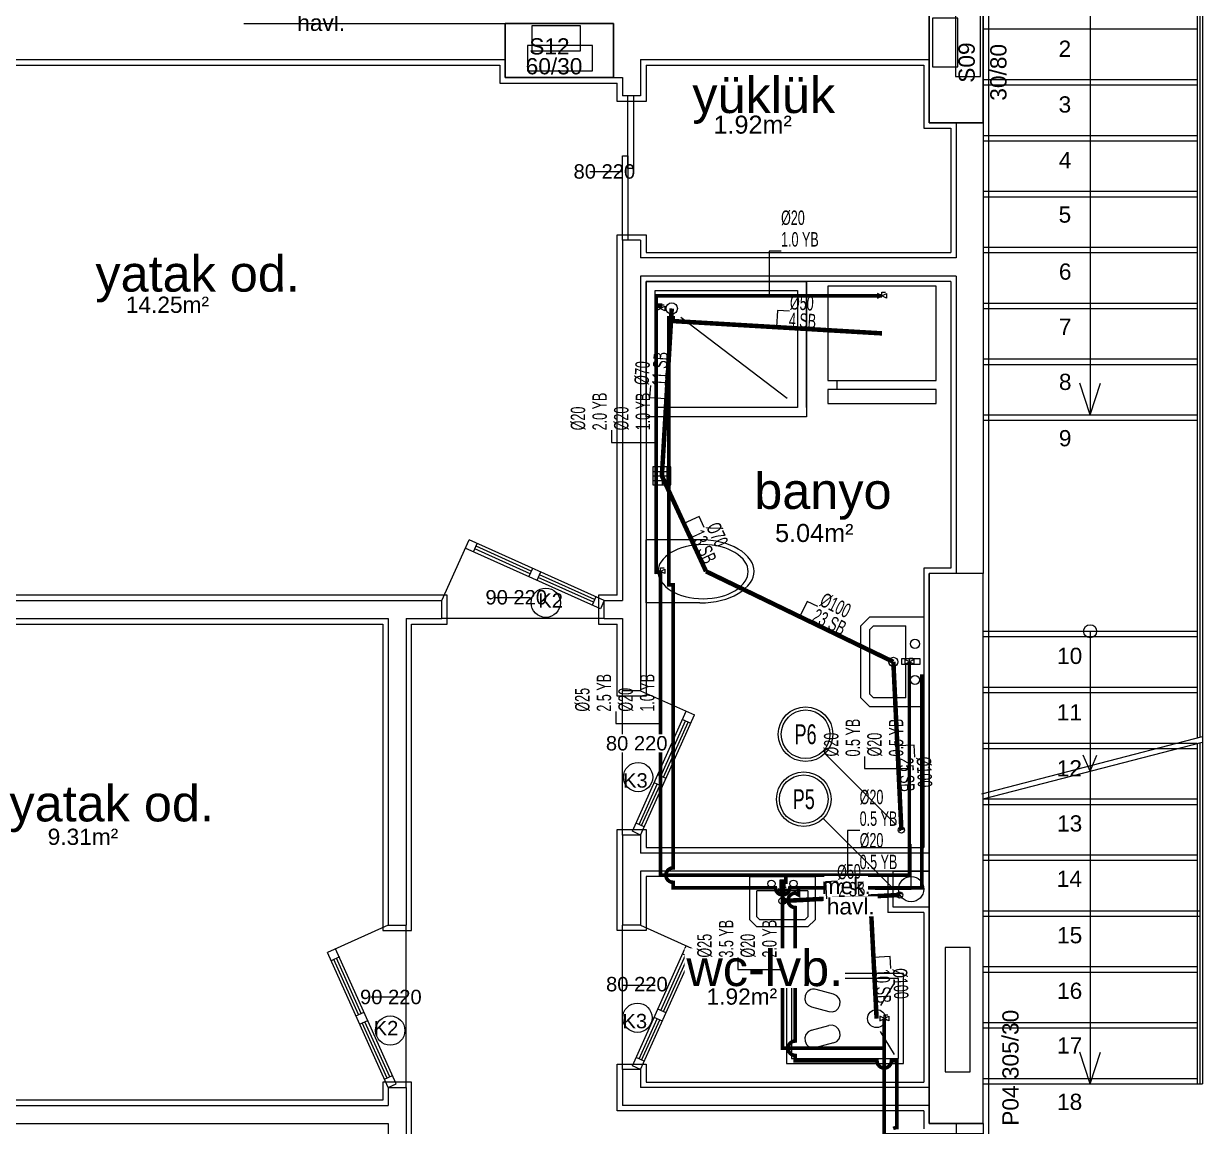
# Model space of a CAD drawing. Header units: centimetres. Extents: x -3962 to 30527, y -2 to 2802.
# Drawn here: x 10558 to 11212, y 1133 to 1744 of the extents above; entities that cross this region are included whole.
import ezdxf
from ezdxf.enums import TextEntityAlignment as Align

# ---------------------------------------------------------------- set-up
doc = ezdxf.new("R2010")
doc.units = ezdxf.units.CM
for name, pattern in [('BASMA HATTI', [31, 25, -6]), ('DASHED', [18, 12, -6]), ('PISSU HATTI', [26, 20, -6])]:
    doc.linetypes.add(name, pattern=pattern)
for name, color, linetype in [('MTY-PISSU-CAP', 211, 'CONTINUOUS'), ('MTY-PISSU-KOLON', 211, 'DASHED'), ('MTY-TEMIZSU-CAP', 101, 'CONTINUOUS'), ('MTY-VANA', 1, 'CONTINUOUS'), ('MTY-YUK-BIRIMI', 7, 'CONTINUOUS'), ('ROTAS-MIMARI', 8, 'CONTINUOUS'), ('ROTAS-MIMARI-KOLON', 8, 'CONTINUOUS'), ('ROTAS-MIMARI-YAZI', 8, 'CONTINUOUS'), ('ROTAS-PISSU-BORU-TAVANDAN', 6, 'PISSU HATTI'), ('ROTAS-PISSU-KOLONNO', 211, 'CONTINUOUS'), ('ROTAS-SICAKSU-BORU', 1, 'BASMA HATTI'), ('ROTAS-SOGUKSU-BORU', 5, 'CONTINUOUS'), ('ROTAS-TEFRIS', 15, 'CONTINUOUS')]:
    doc.layers.add(name, color=color, linetype=linetype)
doc.styles.add('ANOTATIVO', font='arial.ttf')
doc.styles.add('MTY_CAP', font='wturkce.SHX', dxfattribs={"width": 0.65, "height": 20})
doc.styles.add('MTYCAPLT', font='arial.ttf', dxfattribs={"width": 0.65, "height": 1})
doc.styles.add('ROTAS', font='arial.ttf')

# ---------------------------------------------------------------- blocks, each defined once
blk = doc.blocks.new('MTY-PIS SU CAP SB')
at = {"layer": 'MTY-PISSU-CAP'}
for p, q in [((0.833, 1.167), (0, 1.167)), ((0, 1.167), (0, 0))]:
    blk.add_line(p, q, dxfattribs=at)
at = {"layer": 'MTY-PISSU-CAP', "style": 'MTY_CAP', "width": 0.65}
blk.add_attdef('PSCP_001', (0.833, 1.29), '', height=1, dxfattribs=at)
at = {"layer": 'MTY-YUK-BIRIMI', "color": 211, "style": 'MTY_CAP', "width": 0.65}
blk.add_attdef('PS_001', (0.833, 0.066), '', height=1, dxfattribs=at)
blk = doc.blocks.new('MTY-PIS SU KOLON')
at = {"layer": 'MTY-PISSU-KOLON', "linetype": 'Continuous', "lineweight": -3}
blk.add_hatch(color=256, dxfattribs=at).paths.add_polyline_path([(-2.7, -0.1, 0.848135), (0, -0.1, -0.848135), (2.7, -0.1, 0.414214), (0, 2.6, 0.414214)])
blk.add_circle((0, 0), 3.5, dxfattribs=at)
blk = doc.blocks.new('MTY-KURESEL VANA')
at = {"layer": 'MTY-VANA'}
for p, q in [((0, 0), (0, 8)), ((0, 8), (8, 8))]:
    blk.add_line(p, q, dxfattribs=at)
blk.add_lwpolyline([(-10, 5), (-10, -5), (10, 5), (10, -5), (-10, 5)], dxfattribs=at)
at = {"layer": 'MTY-VANA', "style": 'MTYCAPLT', "width": 0.65}
blk.add_attdef('CAP', text='', height=10, dxfattribs=at).set_placement((-1.1, 0), align=Align.CENTER)
blk = doc.blocks.new('MTY-TEMIZ SU CAP MB')
at = {"layer": 'MTY-TEMIZSU-CAP'}
for p, q in [((0.833, 3.096), (0, 3.096)), ((0, 3.096), (0, 0))]:
    blk.add_line(p, q, dxfattribs=at)
at = {"layer": 'MTY-TEMIZSU-CAP', "style": 'MTY_CAP', "width": 0.65}
for tag, p in [('SOCP_001', (0.833, 4.917)), ('SCCP_001', (0.833, 1.917))]:
    blk.add_attdef(tag, p, '', height=1, dxfattribs=at)
at = {"layer": 'MTY-YUK-BIRIMI', "color": 101, "style": 'MTY_CAP', "width": 0.65}
for tag, p in [('SO_001', (0.833, 3.417)), ('SC_001', (0.833, 0.417))]:
    blk.add_attdef(tag, p, '', height=1, dxfattribs=at)
blk = doc.blocks.new('MTY-KOLON NO PIS SU')
at = {"color": 6, "linetype": 'Continuous', "ltscale": 100}
blk.add_circle((0, 0), 27.5, dxfattribs=at)
at = {"color": 7, "linetype": 'Continuous', "ltscale": 100}
blk.add_circle((0, 0), 24.5, dxfattribs=at)
at = {"style": 'ANOTATIVO', "width": 0.65}
blk.add_attdef('K', text='', height=20, dxfattribs=at).set_placement((0, 0), align=Align.MIDDLE_CENTER)

msp = doc.modelspace()

# ---------------------------------------------------------------- linework, layer by layer
at = {"layer": 'ROTAS-MIMARI'}
for p, q in [((11149.66, 1774.24), (11149.66, 1527.24)), ((11208.91, 1774.24), (11208.91, 1348.07)), ((11210.41, 1774.24), (11210.41, 1348.46)), ((11211.91, 1774.24), (11211.91, 1345.75)), ((11093.41, 1689.24), (11093.41, 1769.24)), ((10680.41, 1744.24), (10825.41, 1744.24)), ((11090.41, 1741.24), (11208.91, 1741.24)), ((10430.41, 1724.24), (10825.41, 1724.24)), ((10433.41, 1721.24), (10822.41, 1721.24)), ((10822.41, 1721.24), (10822.41, 1711.24)), ((10900.41, 1724.24), (11060.41, 1724.24)), ((10900.41, 1724.24), (10900.41, 1704.1)), ((10903.41, 1721.24), (11057.41, 1721.24)), ((10903.41, 1721.24), (10903.41, 1701.1)), ((11057.41, 1721.24), (11057.41, 1686.24)), ((10885.41, 1714.24), (10890.41, 1714.24)), ((10890.41, 1714.24), (10890.41, 1704.1)), ((11090.41, 1713.24), (11208.91, 1713.24)), ((10822.41, 1711.24), (10878.41, 1711.24)), ((10878.41, 1711.24), (10887.41, 1711.24)), ((10887.41, 1701.1), (10887.41, 1711.24)), ((11090.41, 1710.24), (11208.91, 1710.24)), ((10903.41, 1701.1), (10887.41, 1701.1)), ((10900.41, 1704.1), (10890.41, 1704.1)), ((10893.41, 1663.95), (10893.41, 1703.95)), ((10896.41, 1703.95), (10896.41, 1663.95)), ((11075.41, 1689.24), (11075.41, 1614.24)), ((11090.41, 1689.24), (11090.41, 1439.24)), ((11093.41, 1474.24), (11093.41, 1689.24)), ((11057.41, 1686.24), (11072.41, 1686.24)), ((11072.41, 1686.24), (11072.41, 1617.24)), ((11090.41, 1682.24), (11208.91, 1682.24)), ((11090.41, 1679.24), (11208.91, 1679.24)), ((10890.41, 1624.1), (10890.41, 1670.92)), ((10890.41, 1670.92), (10893.41, 1670.92)), ((10893.41, 1670.92), (10893.41, 1624.1)), ((10890.41, 1661.94), (10872.3, 1661.94)), ((10896.41, 1663.95), (10893.41, 1663.95)), ((11090.41, 1651.24), (11208.91, 1651.24)), ((11090.41, 1648.24), (11208.91, 1648.24)), ((10887.41, 1427.24), (10887.41, 1627.1)), ((10887.41, 1627.1), (10903.41, 1627.1)), ((10890.41, 1624.1), (10890.41, 1424.24)), ((10900.41, 1624.1), (10890.41, 1624.1)), ((10893.41, 1624.1), (10890.41, 1624.1)), ((10900.41, 1624.1), (10900.41, 1614.24)), ((10903.41, 1627.1), (10903.41, 1617.24)), ((10903.41, 1617.24), (11072.41, 1617.24)), ((11090.41, 1620.24), (11208.91, 1620.24)), ((11090.41, 1617.24), (11208.91, 1617.24)), ((11075.41, 1614.24), (10900.41, 1614.24)), ((11075.41, 1604.24), (10900.41, 1604.24)), ((10900.41, 1604.24), (10900.41, 1374.24)), ((11075.41, 1604.24), (11075.41, 1439.24)), ((11072.41, 1601.24), (10903.41, 1601.24)), ((10903.41, 1601.24), (10903.41, 1371.24)), ((10992.41, 1531.24), (10992.41, 1601.24)), ((11072.41, 1601.24), (11072.41, 1442.24)), ((11090.41, 1589.24), (11208.91, 1589.24)), ((11090.41, 1586.24), (11208.91, 1586.24)), ((11090.41, 1558.24), (11208.91, 1558.24)), ((11090.41, 1555.24), (11208.91, 1555.24)), ((11149.66, 1527.24), (11143.93, 1544.76)), ((11149.66, 1527.24), (11155.39, 1544.76)), ((11090.41, 1527.24), (11208.91, 1527.24)), ((11090.41, 1524.24), (11208.91, 1524.24)), ((10917.21, 1498.38), (10907.21, 1498.38)), ((10907.21, 1498.38), (10907.21, 1488.38)), ((10909.68, 1498.38), (10909.68, 1488.38)), ((10912.3, 1498.38), (10912.3, 1488.38)), ((10914.91, 1498.38), (10914.91, 1488.38)), ((10917.21, 1488.38), (10917.21, 1498.38)), ((10907.21, 1495.91), (10917.21, 1495.91)), ((10907.21, 1493.38), (10917.21, 1493.38)), ((10907.21, 1490.85), (10917.21, 1490.85)), ((10907.21, 1488.38), (10917.21, 1488.38)), ((11093.41, 1414.24), (11093.41, 1474.24)), ((10790.16, 1424.24), (10805.28, 1457.88)), ((10880.16, 1424.24), (10805.28, 1457.88)), ((10933.29, 1457.98), (10903.36, 1457.98)), ((10903.36, 1457.98), (10903.36, 1422.94)), ((10878.12, 1419.68), (10803.23, 1453.32)), ((10807.79, 1451.27), (10809.84, 1455.83)), ((10839.13, 1439.16), (10808.53, 1452.91)), ((10839.78, 1440.6), (10809.18, 1454.35)), ((10840.44, 1442.08), (10838.39, 1437.52)), ((10845, 1440.03), (10842.95, 1435.47)), ((10874.94, 1424.8), (10844.34, 1438.55)), ((11057.41, 1442.24), (11057.41, 1287.24)), ((11072.41, 1442.24), (11057.41, 1442.24)), ((10874.29, 1423.36), (10843.69, 1437.11)), ((10793.16, 1427.24), (10433.41, 1427.24)), ((10793.16, 1411.24), (10793.16, 1427.24)), ((10819.91, 1425.87), (10839.24, 1425.87)), ((10875.6, 1426.29), (10873.55, 1421.72)), ((10887.41, 1427.24), (10877.16, 1427.24)), ((10877.16, 1427.24), (10877.16, 1411.24)), ((10430.41, 1424.24), (10790.16, 1424.24)), ((10790.16, 1414.24), (10790.16, 1424.24)), ((10880.16, 1424.24), (10878.12, 1419.68)), ((10880.16, 1424.24), (10890.41, 1424.24)), ((10880.16, 1414.24), (10880.16, 1424.24)), ((10933.29, 1422.98), (10903.4, 1422.98)), ((10430.41, 1414.24), (10760.41, 1414.24)), ((10760.41, 1414.24), (10760.41, 1244.24)), ((10770.41, 1414.24), (10790.16, 1414.24)), ((10770.41, 1414.24), (10770.41, 1244.24)), ((10880.16, 1414.24), (10790.16, 1414.24)), ((10880.16, 1414.24), (10890.41, 1414.24)), ((10890.41, 1414.24), (10890.41, 1374.24)), ((11093.41, 1189.24), (11093.41, 1414.24)), ((10433.41, 1411.24), (10757.41, 1411.24)), ((10757.41, 1411.24), (10757.41, 1241.24)), ((10773.41, 1241.24), (10773.41, 1411.24)), ((10773.41, 1411.24), (10793.16, 1411.24)), ((10877.16, 1411.24), (10887.41, 1411.24)), ((10887.41, 1371.24), (10887.41, 1411.24)), ((11090.41, 1407.24), (11208.91, 1407.24)), ((11149.66, 1407.24), (11149.66, 1329.6)), ((11090.41, 1404.24), (11208.91, 1404.24)), ((10900.41, 1374.24), (10890.41, 1374.24)), ((10890.41, 1294.24), (10890.41, 1374.24)), ((10900.41, 1374.24), (10930.32, 1360.8)), ((11090.41, 1376.24), (11208.91, 1376.24)), ((11090.41, 1373.24), (11208.91, 1373.24)), ((10903.41, 1371.24), (10887.41, 1371.24)), ((10895.85, 1296.29), (10925.76, 1362.85)), ((10900.41, 1294.24), (10930.32, 1360.8)), ((10911.6, 1326.95), (10925.35, 1357.55)), ((10913.04, 1326.3), (10926.79, 1356.9)), ((10923.71, 1358.29), (10928.27, 1356.24)), ((11089.66, 1317.14), (11211.91, 1348.85)), ((10908.52, 1345.49), (10890.41, 1345.49)), ((11090.41, 1314.24), (11211.91, 1345.75)), ((11090.41, 1345.24), (11208.91, 1345.24)), ((11090.41, 1342.24), (11208.91, 1342.24)), ((11208.91, 1345.24), (11208.91, 1156.24)), ((11210.41, 1345.36), (11210.41, 1156.24)), ((11211.91, 1345.75), (11211.91, 1156.24)), ((11149.66, 1329.6), (11145.8, 1338.51)), ((11149.66, 1329.6), (11153.31, 1338.57)), ((10914.52, 1325.64), (10909.96, 1327.69)), ((11149.66, 1329.6), (11149.66, 1156.24)), ((10899.54, 1300.11), (10909.55, 1322.39)), ((10900.98, 1299.46), (10910.99, 1321.74)), ((10912.47, 1321.08), (10907.91, 1323.13)), ((11090.41, 1314.24), (11208.91, 1314.24)), ((11090.41, 1311.24), (11208.91, 1311.24)), ((10902.46, 1298.8), (10897.9, 1300.85)), ((10887.41, 1241.24), (10887.41, 1297.24)), ((10887.41, 1297.24), (10903.41, 1297.24)), ((10890.41, 1294.24), (10890.41, 1244.24)), ((10900.41, 1294.24), (10890.41, 1294.24)), ((10900.41, 1294.24), (10895.85, 1296.29)), ((10900.41, 1294.24), (10900.41, 1284.24)), ((10903.41, 1297.24), (10903.41, 1287.24)), ((11050.41, 1264.24), (11050.41, 1289.24)), ((11060.41, 1284.24), (10900.41, 1284.24)), ((10903.41, 1287.24), (11057.41, 1287.24)), ((11090.41, 1283.24), (11208.91, 1283.24)), ((11090.41, 1280.24), (11208.91, 1280.24)), ((11060.41, 1274.24), (10900.41, 1274.24)), ((10900.41, 1274.24), (10900.41, 1244.24)), ((11037.41, 1271.24), (10903.41, 1271.24)), ((10903.41, 1271.24), (10903.41, 1241.24)), ((10960.92, 1271.24), (10997.19, 1271.24)), ((10960.92, 1247.24), (10960.92, 1271.24)), ((10977.72, 1261.41), (10977.72, 1269.41)), ((10977.72, 1269.41), (10980.39, 1269.41)), ((10980.39, 1269.41), (10980.39, 1261.41)), ((10997.19, 1271.24), (10997.19, 1247.24)), ((11037.41, 1271.24), (11037.41, 1251.24)), ((11040.41, 1274.24), (11060.41, 1274.24)), ((11040.41, 1254.24), (11040.41, 1274.24)), ((11060.41, 1274.24), (11060.41, 1254.24)), ((10977.72, 1263.24), (10964.92, 1263.24)), ((10964.92, 1248.89), (10964.92, 1263.24)), ((10993.19, 1263.24), (10980.39, 1263.24)), ((10993.19, 1263.24), (10993.19, 1248.89)), ((11030.41, 1264.24), (11050.41, 1264.24)), ((10980.39, 1261.41), (10977.72, 1261.41)), ((10966.58, 1247.24), (10964.92, 1248.89)), ((10993.19, 1248.89), (10991.53, 1247.24)), ((11057.41, 1251.24), (11037.41, 1251.24)), ((11060.41, 1254.24), (11040.41, 1254.24)), ((11057.41, 1251.24), (11057.41, 1212.24)), ((11090.41, 1252.24), (11210.41, 1252.24)), ((11090.41, 1249.24), (11210.41, 1249.24)), ((10760.41, 1244.24), (10726.77, 1229.12)), ((10760.41, 1244.24), (10770.41, 1244.24)), ((10770.41, 1154.24), (10770.41, 1244.24)), ((10900.41, 1244.24), (10890.41, 1244.24)), ((10890.41, 1164.24), (10890.41, 1244.24)), ((10900.41, 1244.24), (10930.32, 1230.8)), ((10964.92, 1243.24), (10960.92, 1247.24)), ((10993.19, 1243.24), (10964.92, 1243.24)), ((10991.53, 1247.24), (10966.58, 1247.24)), ((10997.19, 1247.24), (10993.19, 1243.24)), ((10757.41, 1241.24), (10773.41, 1241.24)), ((10903.41, 1241.24), (10887.41, 1241.24)), ((10760.41, 1154.24), (10726.77, 1229.12)), ((10764.97, 1156.29), (10731.33, 1231.17)), ((10895.85, 1166.29), (10925.76, 1232.85)), ((10900.41, 1164.24), (10930.32, 1230.8)), ((10733.38, 1226.61), (10728.81, 1224.56)), ((10744.05, 1194.62), (10730.3, 1225.22)), ((10745.49, 1195.27), (10731.74, 1225.87)), ((10911.6, 1196.95), (10925.35, 1227.55)), ((10913.04, 1196.3), (10926.79, 1226.9)), ((10923.71, 1228.29), (10928.27, 1226.24)), ((10981.26, 1217.46), (10981.26, 1167.46)), ((11046.26, 1217.46), (10981.26, 1217.46)), ((11046.26, 1167.46), (11046.26, 1217.46)), ((11090.41, 1221.24), (11208.91, 1221.24)), ((11090.41, 1218.24), (11208.91, 1218.24)), ((10908.54, 1210.86), (10890.43, 1210.86)), ((10984.04, 1214.68), (10984.04, 1170.24)), ((11043.48, 1214.68), (10984.04, 1214.68)), ((11041.26, 1212.46), (11033.49, 1199.71)), ((11043.48, 1170.24), (11043.48, 1214.68)), ((11057.41, 1212.24), (11057.41, 1157.26)), ((10750.84, 1204.52), (10770.41, 1204.52)), ((11007.38, 1205.99), (10997.72, 1208.58)), ((10914.52, 1195.64), (10909.96, 1197.69)), ((10995.14, 1198.92), (11004.8, 1196.34)), ((10742.56, 1193.96), (10747.12, 1196.01)), ((10744.61, 1189.4), (10749.17, 1191.45)), ((10759.85, 1159.46), (10746.1, 1190.06)), ((10761.29, 1160.11), (10747.54, 1190.71)), ((10899.54, 1170.11), (10909.55, 1192.39)), ((10900.98, 1169.46), (10910.99, 1191.74)), ((10912.47, 1191.08), (10907.91, 1193.13)), ((11090.41, 1190.24), (11208.91, 1190.24)), ((10995.14, 1185.99), (11004.8, 1188.58)), ((11041.26, 1172.46), (11033.49, 1185.28)), ((11090.41, 1187.24), (11208.91, 1187.24)), ((11093.41, 1134.24), (11093.41, 1189.24)), ((11007.38, 1178.92), (10997.72, 1176.34)), ((10902.46, 1168.8), (10897.9, 1170.85)), ((10984.04, 1170.24), (11043.48, 1170.24)), ((11149.66, 1156.24), (11143.93, 1173.76)), ((11149.66, 1156.24), (11155.39, 1173.76)), ((10887.41, 1141.24), (10887.41, 1167.24)), ((10887.41, 1167.24), (10903.41, 1167.24)), ((10890.41, 1164.24), (10890.41, 1144.24)), ((10900.41, 1164.24), (10890.41, 1164.24)), ((10900.41, 1164.24), (10895.85, 1166.29)), ((10900.41, 1164.24), (10900.41, 1154.24)), ((10903.41, 1167.24), (10903.41, 1157.24)), ((10981.26, 1167.46), (11046.26, 1167.46)), ((10773.41, 1157.24), (10757.41, 1157.24)), ((10757.41, 1157.24), (10757.41, 1152.24)), ((10758.36, 1158.8), (10762.92, 1160.85)), ((10773.41, 1149.24), (10773.41, 1157.24)), ((10903.41, 1157.26), (11057.41, 1157.26)), ((11090.41, 1159.24), (11208.91, 1159.24)), ((10757.41, 1152.24), (10757.41, 1147.24)), ((10760.41, 1154.24), (10764.97, 1156.29)), ((10760.41, 1154.24), (10760.41, 1144.24)), ((10760.41, 1154.24), (10770.41, 1154.24)), ((10770.41, 1154.24), (10770.41, 1124.24)), ((11060.41, 1154.26), (10900.41, 1154.26)), ((11090.41, 1156.24), (11210.41, 1156.24)), ((11208.91, 1156.24), (11211.91, 1156.24)), ((10435.41, 1144.24), (10760.41, 1144.24)), ((10757.41, 1147.24), (10438.41, 1147.24)), ((10773.41, 1134.24), (10773.41, 1149.24)), ((11060.41, 1144.26), (10890.41, 1144.26)), ((11057.41, 1141.26), (10887.41, 1141.26)), ((11057.41, 1141.26), (11057.41, 1131.24)), ((10435.41, 1134.24), (10760.41, 1134.24)), ((10760.41, 1134.24), (10760.41, 1124.24)), ((10773.41, 1121.24), (10773.41, 1134.24)), ((11075.41, 1134.24), (11075.41, 1104.24)), ((11090.41, 1134.24), (11090.41, 1104.24)), ((11093.41, 1101.24), (11093.41, 1134.24))]:
    msp.add_line(p, q, dxfattribs=at)
for points in [[(11060.41, 1689.24), (11060.41, 1769.24)], [(11090.41, 1769.24), (11090.41, 1689.24)], [(10825.41, 1714.24), (10825.41, 1744.24)], [(10825.41, 1744.24), (10885.41, 1744.24)], [(10885.41, 1744.24), (10885.41, 1714.24)], [(10885.41, 1714.24), (10825.41, 1714.24)], [(11090.41, 1689.24), (11060.41, 1689.24)], [(10903.41, 1601.24), (10992.41, 1601.24), (10992.41, 1526.24), (10903.41, 1526.24), (10903.41, 1601.24)], [(10908.41, 1596.24), (10987.41, 1596.24), (10987.41, 1531.24), (10908.41, 1531.24), (10908.41, 1596.24)], [(11064.25, 1598.61), (11004.25, 1598.61), (11004.25, 1546.26), (11064.25, 1546.26), (11064.25, 1598.61)], [(10981.68, 1536.24), (10922.68, 1581.24)], [(11009.25, 1546.26), (11009.25, 1541.26)], [(11064.25, 1541.26), (11004.25, 1541.26), (11004.25, 1533.61), (11064.25, 1533.61), (11064.25, 1541.26)], [(10945.33, 1456.54), (10942.35, 1457.17), (10939.35, 1457.62), (10936.33, 1457.89), (10933.29, 1457.98)], [(10925.03, 1454.09), (10923.03, 1453.51), (10921.08, 1452.79), (10919.19, 1451.92), (10917.37, 1450.92)], [(10935.05, 1455.31), (10932.52, 1455.24), (10930, 1455.01), (10927.5, 1454.62), (10925.03, 1454.09)], [(10945.06, 1454.09), (10942.59, 1454.62), (10940.09, 1455.01), (10937.58, 1455.24), (10935.05, 1455.31)], [(10952.72, 1450.92), (10950.9, 1451.92), (10949.01, 1452.79), (10947.06, 1453.51), (10945.06, 1454.09)], [(10954.5, 1452.85), (10952.31, 1454.02), (10950.05, 1455.03), (10947.72, 1455.87), (10945.33, 1456.54)], [(10961.33, 1446.6), (10959.88, 1448.43), (10958.25, 1450.09), (10956.45, 1451.57), (10954.5, 1452.85)], [(10911.69, 1445.59), (10910.98, 1444.38), (10910.47, 1443.08), (10910.15, 1441.72), (10910.05, 1440.31)], [(10917.37, 1450.92), (10915.74, 1449.82), (10914.25, 1448.56), (10912.89, 1447.15), (10911.69, 1445.59)], [(10958.4, 1445.59), (10957.2, 1447.15), (10955.85, 1448.56), (10954.35, 1449.82), (10952.72, 1450.92)], [(10960.05, 1440.31), (10959.94, 1441.72), (10959.63, 1443.08), (10959.11, 1444.38), (10958.4, 1445.59)], [(10963.29, 1440.48), (10963.16, 1442.11), (10962.79, 1443.69), (10962.18, 1445.2), (10961.33, 1446.6)], [(10910.05, 1440.31), (10910.15, 1438.91), (10910.47, 1437.55), (10910.98, 1436.25), (10911.69, 1435.03)], [(10958.4, 1435.03), (10959.11, 1436.25), (10959.63, 1437.55), (10959.94, 1438.91), (10960.05, 1440.31)], [(10961.33, 1434.35), (10962.18, 1435.76), (10962.79, 1437.26), (10963.16, 1438.85), (10963.29, 1440.48)], [(11090.41, 1439.24), (11060.41, 1439.24)], [(11060.41, 1134.24), (11060.41, 1439.24)], [(11090.41, 1134.24), (11090.41, 1439.24)], [(10911.69, 1435.03), (10912.89, 1433.48), (10914.25, 1432.07), (10915.74, 1430.8), (10917.37, 1429.71)], [(10952.72, 1429.71), (10954.35, 1430.8), (10955.85, 1432.07), (10957.2, 1433.48), (10958.4, 1435.03)], [(10954.5, 1428.1), (10956.45, 1429.39), (10958.25, 1430.86), (10959.88, 1432.52), (10961.33, 1434.35)], [(10917.37, 1429.71), (10919.19, 1428.7), (10921.08, 1427.84), (10923.03, 1427.12), (10925.03, 1426.54)], [(10925.03, 1426.54), (10927.5, 1426), (10930, 1425.62), (10932.52, 1425.39), (10935.05, 1425.31)], [(10935.05, 1425.31), (10937.58, 1425.39), (10940.09, 1425.62), (10942.59, 1426), (10945.06, 1426.54)], [(10945.06, 1426.54), (10947.06, 1427.12), (10949.01, 1427.84), (10950.9, 1428.7), (10952.72, 1429.71)], [(10945.33, 1424.41), (10947.72, 1425.08), (10950.05, 1425.92), (10952.31, 1426.93), (10954.5, 1428.1)], [(10933.29, 1422.98), (10936.33, 1423.07), (10939.35, 1423.34), (10942.35, 1423.79), (10945.33, 1424.41)], [(11057.51, 1415.27), (11057.51, 1365.27), (11027.51, 1365.27), (11022.51, 1370.27), (11022.51, 1410.27), (11027.51, 1415.27), (11057.51, 1415.27)], [(11047.51, 1370.27), (11029.58, 1370.27), (11027.51, 1372.35), (11027.51, 1408.2), (11029.58, 1410.27), (11047.51, 1410.27)], [(11047.51, 1392.08), (11047.51, 1410.27)], [(11055.22, 1388.73), (11045.22, 1388.73), (11045.22, 1392.08), (11055.22, 1392.08), (11055.22, 1388.73)], [(11047.51, 1370.27), (11047.51, 1388.73)], [(10991.6, 1205.05), (10991.48, 1203.07), (10992.1, 1201.25), (10993.36, 1199.81), (10995.14, 1198.92)], [(10997.72, 1208.58), (10996.75, 1208.74), (10995.78, 1208.71), (10994.83, 1208.49), (10993.93, 1208.08), (10993.13, 1207.51), (10992.46, 1206.8), (10991.95, 1205.97), (10991.6, 1205.05)], [(11004.8, 1196.34), (11006.78, 1196.21), (11008.59, 1196.83), (11010.04, 1198.09), (11010.92, 1199.87), (11011.04, 1201.85), (11010.42, 1203.67), (11009.16, 1205.11), (11007.38, 1205.99)], [(10995.14, 1185.99), (10993.36, 1185.11), (10992.1, 1183.67), (10991.48, 1181.85), (10991.6, 1179.87)], [(11007.38, 1178.92), (11009.16, 1179.81), (11010.42, 1181.25), (11011.04, 1183.07), (11010.92, 1185.05), (11010.04, 1186.83), (11008.59, 1188.08), (11006.78, 1188.71), (11004.8, 1188.58)], [(10991.6, 1179.87), (10991.95, 1178.95), (10992.46, 1178.12), (10993.13, 1177.41), (10993.93, 1176.83), (10994.83, 1176.43), (10995.78, 1176.21), (10996.75, 1176.18), (10997.72, 1176.34)], [(11090.41, 1134.24), (11060.41, 1134.24)]]:
    msp.add_lwpolyline(points, dxfattribs=at)
for centre, radius in [((10917.68, 1586.24), 3.16), ((10847.84, 1423.03), 8.14), ((11149.66, 1407.24), 3.6), ((11052.51, 1400.27), 2.52), ((11040.55, 1390.27), 2.52), ((11052.51, 1380.27), 2.52), ((10899.01, 1326.36), 8.14), ((10972.92, 1267.24), 2.02), ((10985.19, 1267.24), 2.02), ((11050.41, 1264.24), 7), ((10979.16, 1257.67), 2.02), ((10898.67, 1192.9), 8.14), ((11031.26, 1192.46), 5), ((10761.62, 1185.82), 8.14)]:
    msp.add_circle(centre, radius, dxfattribs=at)
at = {"layer": 'ROTAS-MIMARI-KOLON'}
for points in [[(11090.41, 1769.24), (11060.41, 1769.24), (11060.41, 1689.24), (11090.41, 1689.24), (11090.41, 1769.24)], [(11076.23, 1720.27), (11076.23, 1747.3), (11062.27, 1747.3), (11062.27, 1720.27), (11076.23, 1720.27)], [(11088.89, 1714.86), (11088.89, 1750.98), (11074.92, 1750.98), (11074.92, 1714.86), (11088.89, 1714.86)], [(10885.41, 1744.24), (10825.41, 1744.24), (10825.41, 1714.24), (10885.41, 1714.24), (10885.41, 1744.24)], [(10840.11, 1729.11), (10867.13, 1729.11), (10867.13, 1743.07), (10840.11, 1743.07), (10840.11, 1729.11)], [(10837.71, 1718.09), (10873.83, 1718.09), (10873.83, 1732.06), (10837.71, 1732.06), (10837.71, 1718.09)], [(11090.41, 1439.24), (11060.41, 1439.24), (11060.41, 1134.24), (11090.41, 1134.24), (11090.41, 1439.24)], [(11083.22, 1162.84), (11083.22, 1231.81), (11069.25, 1231.81), (11069.25, 1162.84), (11083.22, 1162.84)]]:
    msp.add_lwpolyline(points, dxfattribs=at)
at = {"layer": 'ROTAS-PISSU-BORU-TAVANDAN', "const_width": 2.5}
for points in [[(10917.68, 1586.24), (10917.27, 1579.32)], [(10917.27, 1579.32), (10912.21, 1493.38)], [(11034.25, 1572.43), (10917.27, 1579.32)], [(10912.21, 1493.38), (10936.67, 1440.48)], [(10936.67, 1440.48), (11040.55, 1390.27)], [(11040.55, 1390.27), (11045, 1297)], [(11027.78, 1260.17), (11044, 1261)], [(10979.16, 1257.67), (11027.78, 1260.17)], [(11031.26, 1192.46), (11027.78, 1260.17)]]:
    msp.add_lwpolyline(points, dxfattribs=at)
at = {"layer": 'ROTAS-PISSU-KOLONNO'}
for p, q in [((11042.17, 1299.83), (11002.57, 1339.43)), ((11041.17, 1263.83), (11001.57, 1303.43))]:
    msp.add_line(p, q, dxfattribs=at)
at = {"layer": 'ROTAS-SICAKSU-BORU', "const_width": 2}
for points in [[(10916, 1558.59), (10916, 1577), (10916, 1581), (10918.41, 1581), (10918.41, 1579.24)], [(10988, 1265), (10983.16, 1265), (10983.02, 1263.96), (10982.62, 1263), (10981.99, 1262.17), (10981.16, 1261.54), (10980.2, 1261.14), (10979.16, 1261), (10978.12, 1261.14), (10977.16, 1261.54), (10976.33, 1262.17), (10975.7, 1263), (10975.3, 1263.96), (10975.16, 1265), (10918.41, 1265), (10918.41, 1268), (10917.38, 1268.14), (10916.41, 1268.54), (10915.58, 1269.17), (10914.95, 1270), (10914.55, 1270.97), (10914.41, 1272), (10914.55, 1273.04), (10914.95, 1274), (10915.58, 1274.83), (10916.41, 1275.47), (10917.38, 1275.87), (10918.41, 1276), (10918.41, 1433), (10916, 1433), (10916, 1556.88)], [(10988, 1265), (11056.41, 1265), (11056.41, 1383.28)], [(11040.48, 1131.47), (11041.44, 1131.87), (11042.48, 1132), (11042.48, 1169), (11039.47, 1169), (11039.34, 1167.96), (11038.94, 1167), (11038.3, 1166.17), (11037.47, 1165.54), (11036.51, 1165.14), (11035.47, 1165), (11034.44, 1165.14), (11033.47, 1165.54), (11032.65, 1166.17), (11032.01, 1167), (11031.61, 1167.96), (11031.47, 1169), (10986.16, 1169), (10986.16, 1172), (10985.12, 1172.14), (10984.16, 1172.54), (10983.33, 1173.17), (10982.69, 1174), (10982.29, 1174.97), (10982.16, 1176), (10982.29, 1177.04), (10982.69, 1178), (10983.33, 1178.83), (10984.16, 1179.47), (10985.12, 1179.87), (10986.16, 1180), (10986.16, 1254.03), (10985.12, 1254.17), (10984.16, 1254.57), (10983.33, 1255.2), (10982.69, 1256.03), (10982.29, 1257), (10982.16, 1258.03), (10982.29, 1259.07), (10982.69, 1260.03), (10983.33, 1260.86), (10984.16, 1261.5), (10985.12, 1261.9), (10986.16, 1262.03), (10988, 1261), (10988, 1265)]]:
    msp.add_lwpolyline(points, dxfattribs=at)
at = {"layer": 'ROTAS-SOGUKSU-BORU', "const_width": 2}
for points in [[(10909, 1588), (10909, 1593.24), (11034.25, 1593.24)], [(10909, 1588), (10911.41, 1588), (10911.41, 1586.24)], [(10911.41, 1440), (10909, 1440), (10909, 1584), (10909, 1588)], [(10911.41, 1440), (10911.41, 1440.48)], [(10911.41, 1440), (10911.41, 1272), (10981, 1272)], [(10981, 1272), (11049.41, 1272), (11049.41, 1390.27)], [(11035.48, 1176), (10979.16, 1176), (10979.16, 1263.24), (10979.16, 1268), (10981, 1268), (10981, 1272)], [(11035.48, 1176), (11035.48, 1192.46)], [(11089, 1044), (11089, 1128), (11035.48, 1128), (11035.48, 1176)]]:
    msp.add_lwpolyline(points, dxfattribs=at)

# ---------------------------------------------------------------- block references
at = {"layer": 'ROTAS-PISSU-KOLONNO'}
ref = msp.add_blockref('MTY-KOLON NO PIS SU', (10991.88, 1350.12), dxfattribs=dict(at, xscale=0.55, yscale=0.55))
ref.add_attrib('K', 'P6', dxfattribs={"height": 11, "style": 'ANOTATIVO', "width": 0.65}).set_placement((10991.88, 1350.12), align=Align.MIDDLE_CENTER)
ref = msp.add_blockref('MTY-KOLON NO PIS SU', (10990.88, 1314.12), dxfattribs=dict(at, xscale=0.55, yscale=0.55))
ref.add_attrib('K', 'P5', dxfattribs={"height": 11, "style": 'ANOTATIVO', "width": 0.65}).set_placement((10990.88, 1314.12), align=Align.MIDDLE_CENTER)
at = {"layer": 'ROTAS-TEFRIS'}
ref = msp.add_blockref('MTY-TEMIZ SU CAP MB', (10971.63, 1593.24), dxfattribs=dict(at, xscale=8, yscale=8))
ref.add_attrib('SO_001', '1.0 YB', (10978.29, 1620.57), dxfattribs={"color": 101, "height": 8, "style": 'MTY_CAP', "width": 0.65})
ref.add_attrib('SOCP_001', 'Ø20', (10978.29, 1632.57), dxfattribs={"height": 8, "style": 'MTY_CAP', "width": 0.65})
for name, p, xscale, yscale in [('MTY-KURESEL VANA', (11034.25, 1593.24), 0.25, 0.25), ('MTY-KURESEL VANA', (10911.41, 1586.24), 0.25, 0.25), ('MTY-KURESEL VANA', (10911.41, 1440.48), 0.25, 0.25), ('MTY-KURESEL VANA', (11049.41, 1390.27), 0.25, 0.25), ('MTY-PIS SU KOLON', (11045, 1297), 0.5, 0.5), ('MTY-KURESEL VANA', (10979.16, 1263.24), 0.25, 0.25), ('MTY-PIS SU KOLON', (11044, 1261), 0.5, 0.5), ('MTY-KURESEL VANA', (11035.48, 1192.46), 0.25, 0.25)]:
    msp.add_blockref(name, p, dxfattribs=dict(at, xscale=xscale, yscale=yscale))
ref = msp.add_blockref('MTY-PIS SU CAP SB', (10975.76, 1575.87), dxfattribs=dict(at, xscale=8, yscale=8, rotation=-3.367263920942065))
ref.add_attrib('PSCP_001', 'Ø50', (10983.02, 1585.78), dxfattribs={"height": 8, "rotation": 356.63274, "style": 'MTY_CAP', "width": 0.65})
ref.add_attrib('PS_001', '4 SB', (10982.45, 1576.01), dxfattribs={"color": 211, "height": 8, "rotation": 356.63274, "style": 'MTY_CAP', "width": 0.65})
ref = msp.add_blockref('MTY-PIS SU CAP SB', (10914.74, 1536.35), dxfattribs=dict(at, xscale=8, yscale=8, rotation=86.63273607904428))
ref.add_attrib('PSCP_001', 'Ø70', (10904.83, 1543.61), dxfattribs={"height": 8, "rotation": 86.63274, "style": 'MTY_CAP', "width": 0.65})
ref.add_attrib('PS_001', '11 SB', (10914.61, 1543.03), dxfattribs={"color": 211, "height": 8, "rotation": 86.63274, "style": 'MTY_CAP', "width": 0.65})
ref = msp.add_blockref('MTY-TEMIZ SU CAP MB', (10909, 1512), dxfattribs=dict(at, xscale=8, yscale=8, rotation=90))
ref.add_attrib('SCCP_001', 'Ø20', (10893.67, 1518.67), dxfattribs={"height": 8, "rotation": 90, "style": 'MTY_CAP', "width": 0.65})
ref.add_attrib('SC_001', '1.0 YB', (10905.67, 1518.67), dxfattribs={"color": 101, "height": 8, "rotation": 90, "style": 'MTY_CAP', "width": 0.65})
ref.add_attrib('SO_001', '2.0 YB', (10881.67, 1518.67), dxfattribs={"color": 101, "height": 8, "rotation": 90, "style": 'MTY_CAP', "width": 0.65})
ref.add_attrib('SOCP_001', 'Ø20', (10869.67, 1518.67), dxfattribs={"height": 8, "rotation": 90, "style": 'MTY_CAP', "width": 0.65})
ref = msp.add_blockref('MTY-PIS SU CAP SB', (10924.44, 1466.93), dxfattribs=dict(at, xscale=8, yscale=8, rotation=-65.19169890045491))
ref.add_attrib('PSCP_001', 'Ø70', (10936.6, 1465.21), dxfattribs={"height": 8, "rotation": 294.8083, "style": 'MTY_CAP', "width": 0.65})
ref.add_attrib('PS_001', '13 SB', (10927.71, 1461.1), dxfattribs={"color": 211, "height": 8, "rotation": 294.8083, "style": 'MTY_CAP', "width": 0.65})
ref = msp.add_blockref('MTY-PIS SU CAP SB', (10988.61, 1415.38), dxfattribs=dict(at, xscale=8, yscale=8, rotation=-25.79332988383236))
ref.add_attrib('PSCP_001', 'Ø100', (10999.1, 1421.77), dxfattribs={"height": 8, "rotation": 334.20667, "style": 'MTY_CAP', "width": 0.65})
ref.add_attrib('PS_001', '23 SB', (10994.84, 1412.95), dxfattribs={"color": 211, "height": 8, "rotation": 334.20667, "style": 'MTY_CAP', "width": 0.65})
ref = msp.add_blockref('MTY-TEMIZ SU CAP MB', (10911.41, 1356), dxfattribs=dict(at, xscale=8, yscale=8, rotation=90))
ref.add_attrib('SCCP_001', 'Ø20', (10896.08, 1362.67), dxfattribs={"height": 8, "rotation": 90, "style": 'MTY_CAP', "width": 0.65})
ref.add_attrib('SC_001', '1.0 YB', (10908.08, 1362.67), dxfattribs={"color": 101, "height": 8, "rotation": 90, "style": 'MTY_CAP', "width": 0.65})
ref.add_attrib('SO_001', '2.5 YB', (10884.08, 1362.67), dxfattribs={"color": 101, "height": 8, "rotation": 90, "style": 'MTY_CAP', "width": 0.65})
ref.add_attrib('SOCP_001', 'Ø25', (10872.08, 1362.67), dxfattribs={"height": 8, "rotation": 90, "style": 'MTY_CAP', "width": 0.65})
ref = msp.add_blockref('MTY-TEMIZ SU CAP MB', (11049.41, 1331.14), dxfattribs=dict(at, xscale=8, yscale=8, rotation=90))
ref.add_attrib('SCCP_001', 'Ø20', (11034.08, 1337.8), dxfattribs={"height": 8, "rotation": 90, "style": 'MTY_CAP', "width": 0.65})
ref.add_attrib('SC_001', '0.5 YB', (11046.08, 1337.8), dxfattribs={"color": 101, "height": 8, "rotation": 90, "style": 'MTY_CAP', "width": 0.65})
ref.add_attrib('SO_001', '0.5 YB', (11022.08, 1337.8), dxfattribs={"color": 101, "height": 8, "rotation": 90, "style": 'MTY_CAP', "width": 0.65})
ref.add_attrib('SOCP_001', 'Ø20', (11010.08, 1337.8), dxfattribs={"height": 8, "rotation": 90, "style": 'MTY_CAP', "width": 0.65})
ref = msp.add_blockref('MTY-PIS SU CAP SB', (11042.77, 1343.64), dxfattribs=dict(at, xscale=8, yscale=8, rotation=-87.2679310558105))
ref.add_attrib('PSCP_001', 'Ø100', (11053.4, 1337.47), dxfattribs={"height": 8, "rotation": 272.73207, "style": 'MTY_CAP', "width": 0.65})
ref.add_attrib('PS_001', '25 SB', (11043.62, 1337), dxfattribs={"color": 211, "height": 8, "rotation": 272.73207, "style": 'MTY_CAP', "width": 0.65})
ref = msp.add_blockref('MTY-PIS SU CAP SB', (11029.52, 1226.31), dxfattribs=dict(at, xscale=8, yscale=8, rotation=-87.0608566885715))
ref.add_attrib('PSCP_001', 'Ø100', (11040.17, 1220.18), dxfattribs={"height": 8, "rotation": 272.93914, "style": 'MTY_CAP', "width": 0.65})
ref.add_attrib('PS_001', '10 SB', (11030.39, 1219.68), dxfattribs={"color": 211, "height": 8, "rotation": 272.93914, "style": 'MTY_CAP', "width": 0.65})

# ---------------------------------------------------------------- texts
at = {"layer": 'ROTAS-MIMARI-YAZI', "style": 'ROTAS'}
for s, height, p in [('havl.', 9, (10723.32, 1744.68)), ('S12', 9, (10849.86, 1731.59)), ('2', 9, (11135.66, 1730.28)), ('60/30', 9, (10852.41, 1720.58)), ('yüklük', 20, (10968.67, 1704.63)), ('3', 9, (11135.66, 1699.39)), ('1.92m²', 10, (10962.54, 1688.19)), ('4', 9, (11135.81, 1668.52)), ('80 220', 8, (10880.32, 1662.23)), ('5', 9, (11135.66, 1638.33)), ('yatak od.', 20, (10654.82, 1605.59)), ('6', 9, (11135.81, 1606.7)), ('14.25m²', 9, (10638.05, 1588.31)), ('7', 9, (11135.81, 1576.08)), ('8', 9, (11135.84, 1545.55)), ('9', 9, (11135.81, 1514.31)), ('banyo', 20, (11001.5, 1485.08)), ('5.04m²', 10, (10996.72, 1461.75)), ('90 220', 8, (10831.46, 1426.09)), ('K2', 8, (10850.52, 1424.3)), ('10', 9, (11138.29, 1393.6)), ('11', 9, (11138.13, 1362.28)), ('12', 9, (11138.13, 1331.23)), ('K3', 8, (10897.52, 1324.52)), ('yatak od.', 20, (10607.17, 1311.79)), ('13', 9, (11138.29, 1300.67)), ('9.31m²', 9, (10591.23, 1293.26)), ('14', 9, (11138.13, 1269.99)), ('15', 9, (11138.29, 1238.7)), ('80 220', 8, (10898.35, 1211.54)), ('16', 9, (11138.29, 1207.87)), ('90 220', 8, (10761.94, 1204.43)), ('K2', 8, (10759.24, 1187.14)), ('K3', 8, (10897.18, 1191.05)), ('17', 9, (11138.31, 1177.58)), ('18', 9, (11138.29, 1146.28))]:
    msp.add_text(s, height=height, dxfattribs=at).set_placement(p, align=Align.MIDDLE_CENTER)
for s, p in [('S09', (11081.17, 1722.6)), ('30/80', (11098.77, 1717.19)), ('P04 305/30', (11105.48, 1165.17))]:
    msp.add_text(s, height=9, rotation=90, dxfattribs=at).set_placement(p, align=Align.MIDDLE_CENTER)

# ---------------------------------------------------------------- next in the draw order: wipeouts: each hides what was drawn before it
for points in [[(10914.13, 1340.13), (10882.37, 1340.13), (10882.37, 1350.13), (10914.13, 1350.13)], [(11026.57, 1260.49), (11002.25, 1260.49), (11002.25, 1271.49), (11026.57, 1271.49)], [(11013.67, 1209.48), (10924.87, 1209.48), (10924.87, 1231.48), (11013.67, 1231.48)]]:
    msp.add_wipeout(points)

# ---------------------------------------------------------------- next in the draw order: block references
at = {"layer": 'ROTAS-TEFRIS'}
ref = msp.add_blockref('MTY-TEMIZ SU CAP MB', (11015.21, 1272), dxfattribs=dict(at, xscale=8, yscale=8))
ref.add_attrib('SCCP_001', 'Ø20', (11021.87, 1287.33), dxfattribs={"height": 8, "style": 'MTY_CAP', "width": 0.65})
ref.add_attrib('SC_001', '0.5 YB', (11021.87, 1275.33), dxfattribs={"color": 101, "height": 8, "style": 'MTY_CAP', "width": 0.65})
ref.add_attrib('SO_001', '0.5 YB', (11021.87, 1299.33), dxfattribs={"color": 101, "height": 8, "style": 'MTY_CAP', "width": 0.65})
ref.add_attrib('SOCP_001', 'Ø20', (11021.87, 1311.33), dxfattribs={"height": 8, "style": 'MTY_CAP', "width": 0.65})
ref = msp.add_blockref('MTY-TEMIZ SU CAP MB', (10979.16, 1219.62), dxfattribs=dict(at, xscale=8, yscale=8, rotation=90))
ref.add_attrib('SCCP_001', 'Ø20', (10963.82, 1226.28), dxfattribs={"height": 8, "rotation": 90, "style": 'MTY_CAP', "width": 0.65})
ref.add_attrib('SC_001', '2.0 YB', (10975.82, 1226.28), dxfattribs={"color": 101, "height": 8, "rotation": 90, "style": 'MTY_CAP', "width": 0.65})
ref.add_attrib('SO_001', '3.5 YB', (10951.82, 1226.28), dxfattribs={"color": 101, "height": 8, "rotation": 90, "style": 'MTY_CAP', "width": 0.65})
ref.add_attrib('SOCP_001', 'Ø25', (10939.82, 1226.28), dxfattribs={"height": 8, "rotation": 90, "style": 'MTY_CAP', "width": 0.65})

# ---------------------------------------------------------------- next in the draw order: texts
at = {"layer": 'ROTAS-MIMARI-YAZI', "style": 'ROTAS'}
for s, height, p in [('80 220', 8, (10898.25, 1345.13)), ('wc-lvb.', 20, (10969.27, 1220.48)), ('1.92m²', 9, (10956.57, 1204.66))]:
    msp.add_text(s, height=height, dxfattribs=at).set_placement(p, align=Align.MIDDLE_CENTER)

# ---------------------------------------------------------------- next in the draw order: wipeouts: each hides what was drawn before it
msp.add_wipeout([(11031.86, 1249.18), (11001.96, 1249.18), (11001.96, 1260.18), (11031.86, 1260.18)])

# ---------------------------------------------------------------- next in the draw order: block references
at = {"layer": 'ROTAS-TEFRIS'}
ref = msp.add_blockref('MTY-PIS SU CAP SB', (11003.47, 1258.92), dxfattribs=dict(at, xscale=8, yscale=8, rotation=2.939143311402779))
ref.add_attrib('PSCP_001', 'Ø50', (11009.6, 1269.57), dxfattribs={"height": 8, "rotation": 2.93914, "style": 'MTY_CAP', "width": 0.65})
ref.add_attrib('PS_001', '2 SB', (11010.1, 1259.78), dxfattribs={"color": 211, "height": 8, "rotation": 2.93914, "style": 'MTY_CAP', "width": 0.65})

# ---------------------------------------------------------------- next in the draw order: texts
at = {"layer": 'ROTAS-MIMARI-YAZI', "style": 'ROTAS'}
for s, p in [('mek.', (11014.41, 1265.99)), ('havl.', (11016.91, 1254.68))]:
    msp.add_text(s, height=9, dxfattribs=at).set_placement(p, align=Align.MIDDLE_CENTER)

doc.saveas('drawing.dxf')
